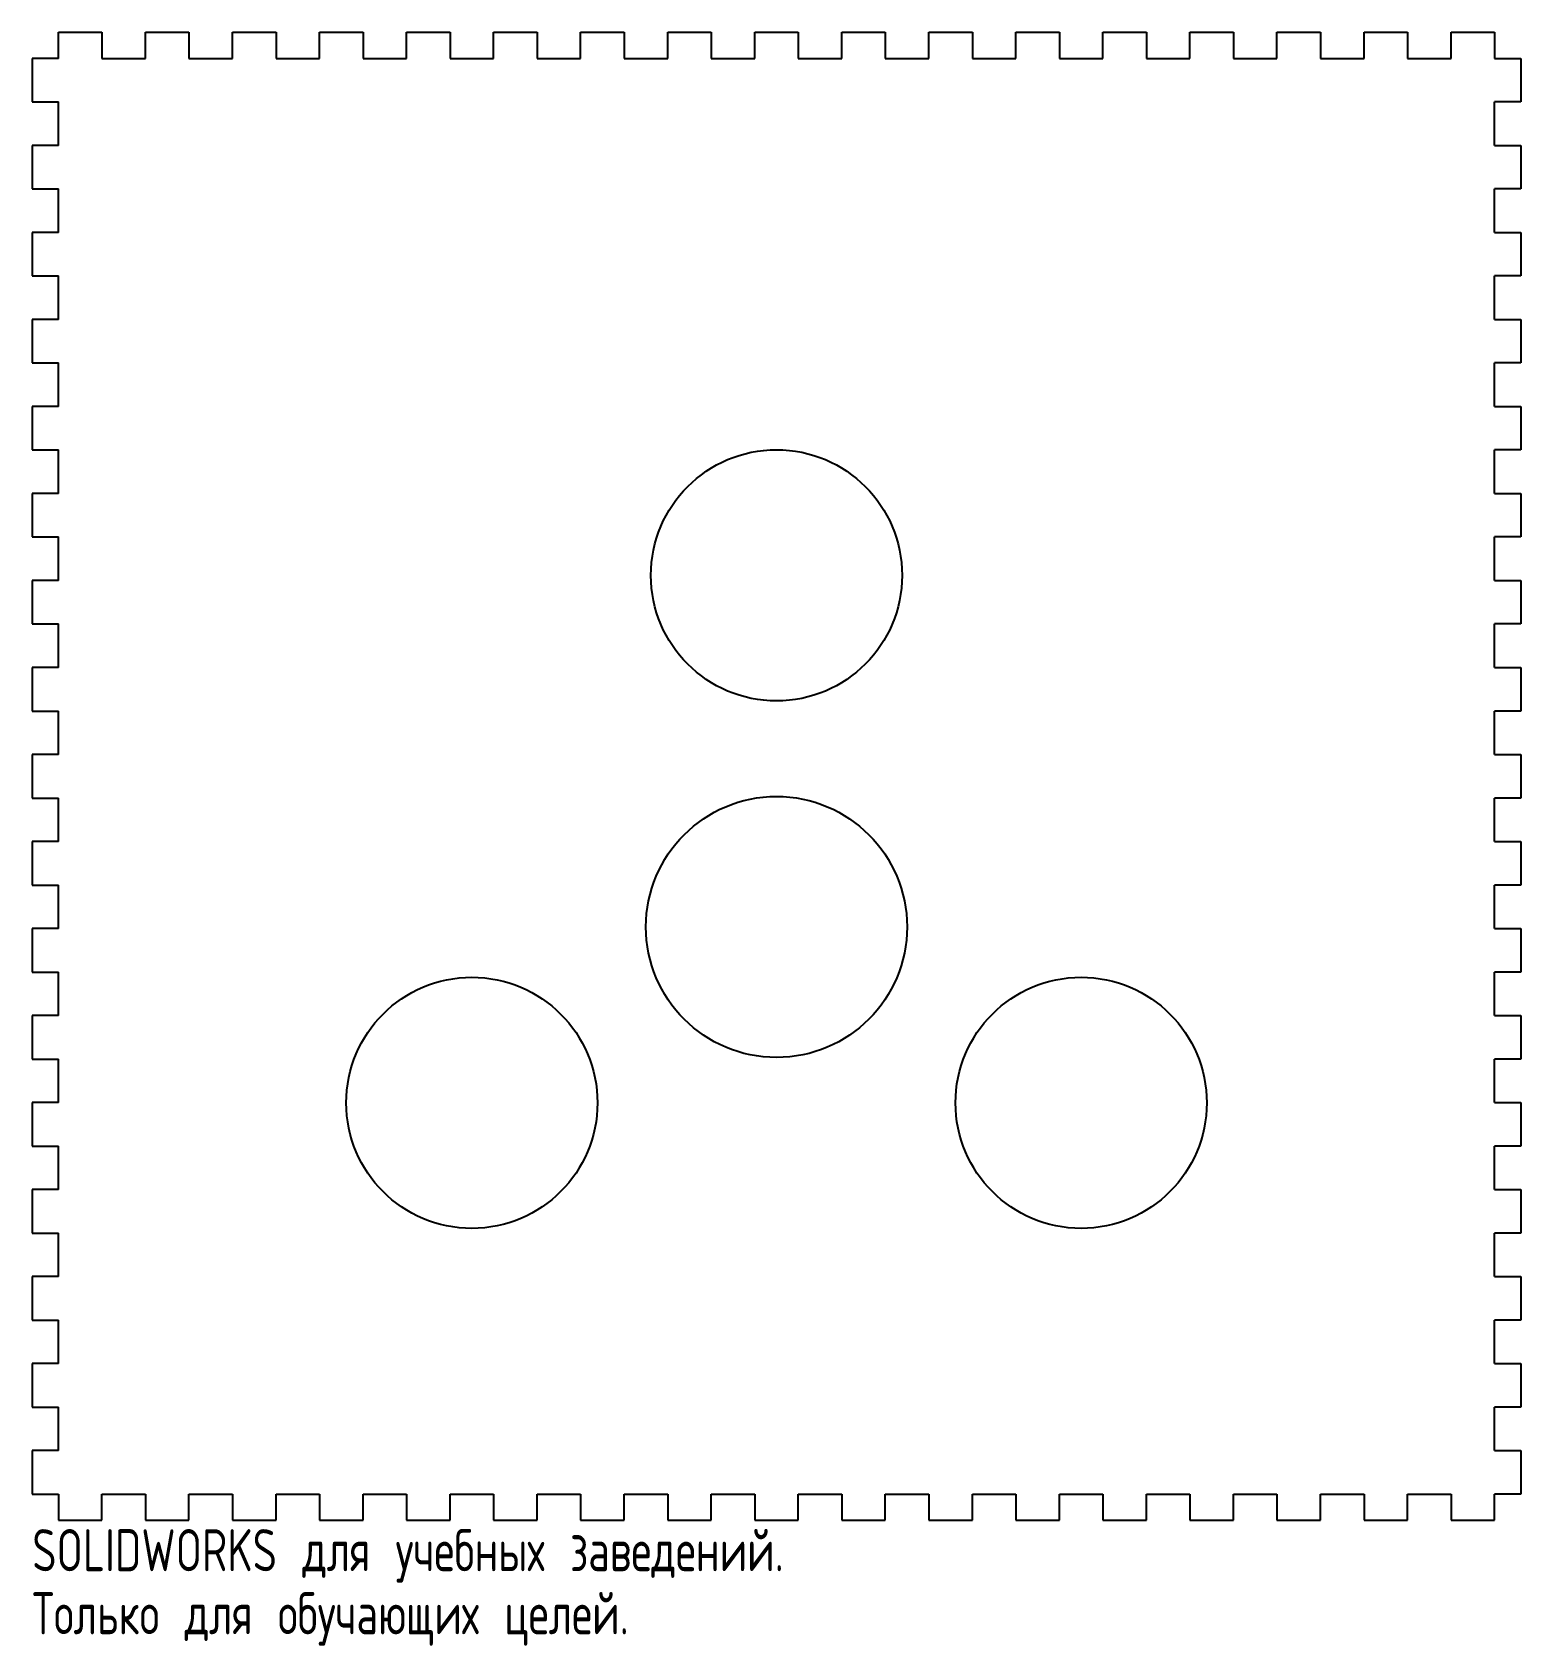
# Model space of a CAD drawing. Extents: x -3 to 168, y -17 to 168.
import ezdxf

# ---------------------------------------------------------------- set-up
doc = ezdxf.new("R2010")
doc.units = 0
doc.layers.get('0').update_dxf_attribs({"linetype": 'CONTINUOUS'})
doc.styles.add('SLDTEXTSTYLE0', font='TXT', dxfattribs={"width": 0.7, "bigfont": 'bigfont'})

msp = doc.modelspace()

# ---------------------------------------------------------------- linework, layer by layer
at = {"color": 7, "linetype": 'CONTINUOUS'}
for p, q in [((0, 165), (0, 168)), ((0, 168), (5, 168)), ((5, 168), (5, 165)), ((10, 165), (10, 168)), ((10, 168), (15, 168)), ((15, 168), (15, 165)), ((20, 165), (20, 168)), ((20, 168), (25, 168)), ((25, 168), (25, 165)), ((30, 165), (30, 168)), ((30, 168), (35, 168)), ((35, 168), (35, 165)), ((40, 165), (40, 168)), ((40, 168), (45, 168)), ((45, 168), (45, 165)), ((50, 165), (50, 168)), ((50, 168), (55, 168)), ((55, 168), (55, 165)), ((60, 165), (60, 168)), ((60, 168), (65, 168)), ((65, 168), (65, 165)), ((70, 165), (70, 168)), ((70, 168), (75, 168)), ((75, 168), (75, 165)), ((80, 165), (80, 168)), ((80, 168), (85, 168)), ((85, 168), (85, 165)), ((90, 165), (90, 168)), ((90, 168), (95, 168)), ((95, 168), (95, 165)), ((100, 165), (100, 168)), ((100, 168), (105, 168)), ((105, 168), (105, 165)), ((110, 165), (110, 168)), ((110, 168), (115, 168)), ((115, 168), (115, 165)), ((120, 165), (120, 168)), ((120, 168), (125, 168)), ((125, 168), (125, 165)), ((130, 165), (130, 168)), ((130, 168), (135, 168)), ((135, 168), (135, 165)), ((140, 165), (140, 168)), ((140, 168), (145, 168)), ((145, 168), (145, 165)), ((150, 165), (150, 168)), ((150, 168), (155, 168)), ((155, 168), (155, 165)), ((160, 165), (160, 168)), ((160, 168), (165, 168)), ((165, 168), (165, 165)), ((-3, 165), (-3, 160)), ((0, 165), (-3, 165)), ((5, 165), (10, 165)), ((15, 165), (20, 165)), ((25, 165), (30, 165)), ((35, 165), (40, 165)), ((45, 165), (50, 165)), ((55, 165), (60, 165)), ((65, 165), (70, 165)), ((75, 165), (80, 165)), ((85, 165), (90, 165)), ((95, 165), (100, 165)), ((105, 165), (110, 165)), ((115, 165), (120, 165)), ((125, 165), (130, 165)), ((135, 165), (140, 165)), ((145, 165), (150, 165)), ((155, 165), (160, 165)), ((165, 165), (168, 165)), ((168, 165), (168, 160)), ((-3, 160), (0, 160)), ((0, 155), (0, 160)), ((168, 160), (165, 160)), ((165, 155), (165, 160)), ((-3, 155), (-3, 150)), ((0, 155), (-3, 155)), ((165, 155), (168, 155)), ((168, 155), (168, 150)), ((-3, 150), (0, 150)), ((0, 145), (0, 150)), ((168, 150), (165, 150)), ((165, 145), (165, 150)), ((-3, 145), (-3, 140)), ((0, 145), (-3, 145)), ((165, 145), (168, 145)), ((168, 145), (168, 140)), ((-3, 140), (0, 140)), ((0, 135), (0, 140)), ((168, 140), (165, 140)), ((165, 135), (165, 140)), ((-3, 135), (-3, 130)), ((0, 135), (-3, 135)), ((165, 135), (168, 135)), ((168, 135), (168, 130)), ((-3, 130), (0, 130)), ((0, 125), (0, 130)), ((168, 130), (165, 130)), ((165, 125), (165, 130)), ((-3, 125), (-3, 120)), ((0, 125), (-3, 125)), ((165, 125), (168, 125)), ((168, 125), (168, 120)), ((-3, 120), (0, 120)), ((0, 115), (0, 120)), ((168, 120), (165, 120)), ((165, 115), (165, 120)), ((-3, 115), (-3, 110)), ((0, 115), (-3, 115)), ((165, 115), (168, 115)), ((168, 115), (168, 110)), ((-3, 110), (0, 110)), ((0, 105), (0, 110)), ((168, 110), (165, 110)), ((165, 105), (165, 110)), ((-3, 105), (-3, 100)), ((0, 105), (-3, 105)), ((165, 105), (168, 105)), ((168, 105), (168, 100)), ((-3, 100), (0, 100)), ((0, 95), (0, 100)), ((168, 100), (165, 100)), ((165, 95), (165, 100)), ((-3, 95), (-3, 90)), ((0, 95), (-3, 95)), ((165, 95), (168, 95)), ((168, 95), (168, 90)), ((-3, 90), (0, 90)), ((0, 85), (0, 90)), ((168, 90), (165, 90)), ((165, 85), (165, 90)), ((-3, 85), (-3, 80)), ((0, 85), (-3, 85)), ((165, 85), (168, 85)), ((168, 85), (168, 80)), ((-3, 80), (0, 80)), ((0, 75), (0, 80)), ((168, 80), (165, 80)), ((165, 75), (165, 80)), ((-3, 75), (-3, 70)), ((0, 75), (-3, 75)), ((165, 75), (168, 75)), ((168, 75), (168, 70)), ((-3, 70), (0, 70)), ((0, 65), (0, 70)), ((168, 70), (165, 70)), ((165, 65), (165, 70)), ((-3, 65), (-3, 60)), ((0, 65), (-3, 65)), ((165, 65), (168, 65)), ((168, 65), (168, 60)), ((-3, 60), (0, 60)), ((0, 55), (0, 60)), ((168, 60), (165, 60)), ((165, 55), (165, 60)), ((-3, 55), (-3, 50)), ((0, 55), (-3, 55)), ((165, 55), (168, 55)), ((168, 55), (168, 50)), ((-3, 50), (0, 50)), ((0, 45), (0, 50)), ((168, 50), (165, 50)), ((165, 45), (165, 50)), ((-3, 45), (-3, 40)), ((0, 45), (-3, 45)), ((165, 45), (168, 45)), ((168, 45), (168, 40)), ((-3, 40), (0, 40)), ((0, 35), (0, 40)), ((168, 40), (165, 40)), ((165, 35), (165, 40)), ((-3, 35), (-3, 30)), ((0, 35), (-3, 35)), ((165, 35), (168, 35)), ((168, 35), (168, 30)), ((-3, 30), (0, 30)), ((0, 25), (0, 30)), ((168, 30), (165, 30)), ((165, 25), (165, 30)), ((-3, 25), (-3, 20)), ((0, 25), (-3, 25)), ((165, 25), (168, 25)), ((168, 25), (168, 20)), ((-3, 20), (0, 20)), ((0, 15), (0, 20)), ((168, 20), (165, 20)), ((165, 15), (165, 20)), ((-3, 15), (-3, 10)), ((0, 15), (-3, 15)), ((165, 15), (168, 15)), ((168, 15), (168, 10)), ((-3, 10), (0, 10)), ((0, 5), (0, 10)), ((168, 10), (165, 10)), ((165, 5), (165, 10)), ((-3, 5), (-3, 0)), ((0, 5), (-3, 5)), ((165, 5), (168, 5)), ((168, 5), (168, 0)), ((-3, 0), (0, 0)), ((0, 0), (0, -3)), ((5, 0), (10, 0)), ((5, -3), (5, 0)), ((10, 0), (10, -3)), ((15, 0), (20, 0)), ((15, -3), (15, 0)), ((20, 0), (20, -3)), ((25, 0), (30, 0)), ((25, -3), (25, 0)), ((30, 0), (30, -3)), ((35, 0), (40, 0)), ((35, -3), (35, 0)), ((40, 0), (40, -3)), ((45, 0), (50, 0)), ((45, -3), (45, 0)), ((50, 0), (50, -3)), ((55, 0), (60, 0)), ((55, -3), (55, 0)), ((60, 0), (60, -3)), ((65, 0), (70, 0)), ((65, -3), (65, 0)), ((70, 0), (70, -3)), ((75, 0), (80, 0)), ((75, -3), (75, 0)), ((80, 0), (80, -3)), ((85, 0), (90, 0)), ((85, -3), (85, 0)), ((90, 0), (90, -3)), ((95, 0), (100, 0)), ((95, -3), (95, 0)), ((100, 0), (100, -3)), ((105, 0), (110, 0)), ((105, -3), (105, 0)), ((110, 0), (110, -3)), ((115, 0), (120, 0)), ((115, -3), (115, 0)), ((120, 0), (120, -3)), ((125, 0), (130, 0)), ((125, -3), (125, 0)), ((130, 0), (130, -3)), ((135, 0), (140, 0)), ((135, -3), (135, 0)), ((140, 0), (140, -3)), ((145, 0), (150, 0)), ((145, -3), (145, 0)), ((150, 0), (150, -3)), ((155, 0), (160, 0)), ((155, -3), (155, 0)), ((160, 0), (160, -3)), ((168, 0), (165, 0)), ((165, -3), (165, 0)), ((0, -3), (5, -3)), ((10, -3), (15, -3)), ((20, -3), (25, -3)), ((30, -3), (35, -3)), ((40, -3), (45, -3)), ((50, -3), (55, -3)), ((60, -3), (65, -3)), ((70, -3), (75, -3)), ((80, -3), (85, -3)), ((90, -3), (95, -3)), ((100, -3), (105, -3)), ((110, -3), (115, -3)), ((120, -3), (125, -3)), ((130, -3), (135, -3)), ((140, -3), (145, -3)), ((150, -3), (155, -3)), ((160, -3), (165, -3))]:
    msp.add_line(p, q, dxfattribs=at)
for centre, radius in [((82.5, 105.59), 14.43), ((82.5, 65.18), 15), ((47.5, 44.97), 14.43), ((117.5, 44.97), 14.43)]:
    msp.add_circle(centre, radius, dxfattribs=at)

# ---------------------------------------------------------------- texts
at = {"color": 7, "linetype": 'CONTINUOUS', "char_height": 4.8336, "attachment_point": 1, "style": 'SLDTEXTSTYLE0'}
for s, insert in [('SOLIDWORKS для учебных заведений.', (-3, -4.02)), ('Только для обучающих целей.', (-3, -11.27))]:
    msp.add_mtext(s, dxfattribs=dict(at, insert=insert))

doc.saveas('drawing.dxf')
